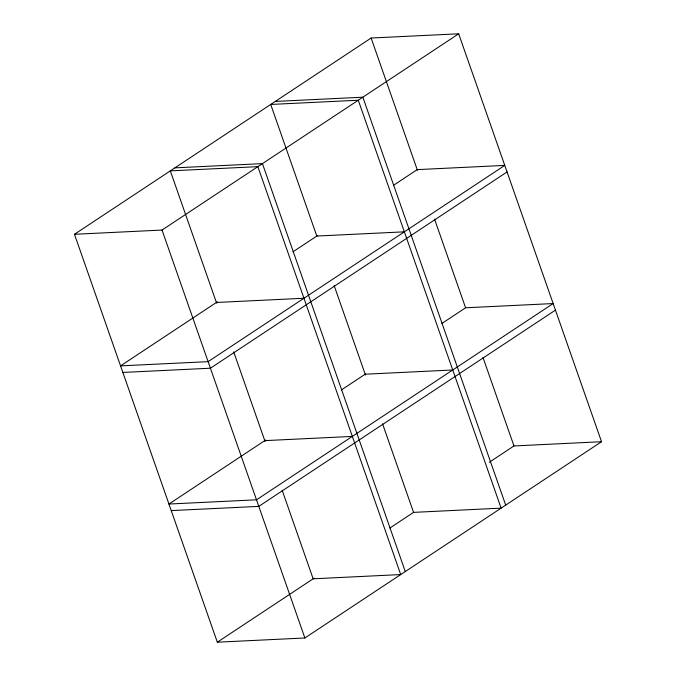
<?xml version="1.0" encoding="UTF-8"?>
<svg xmlns="http://www.w3.org/2000/svg" width="676" height="676" viewBox="0 0 676 676"><rect width="100%" height="100%" fill="white"/><g stroke="black" fill="none" stroke-linecap="round" stroke-linejoin="round"><path stroke-width="1.01" d="M74.47 234.285L371.124 38.025L458.674 33.8L601.53 441.715L304.876 637.975L217.326 642.2L74.47 234.285L162.029 230.051L458.674 33.8M217.385 301.817L120.556 365.877L208.115 361.652L504.761 165.4L417.202 169.625L393.44 185.351M293.063 251.759L317.737 235.434M507.059 171.957L210.413 368.217L122.855 372.442M265.769 439.983L168.941 504.042L256.5 499.809L553.145 303.558L465.587 307.783L441.825 323.508M341.439 389.917L365.234 374.174M555.444 310.123L258.798 506.375L171.239 510.6M217.326 642.2L314.154 578.141M389.858 528.057L413.619 512.332M489.323 462.249L513.971 445.949L601.53 441.715M275.284 101.434L362.843 97.2L505.69 505.124M174.881 167.859L262.432 163.626L405.287 571.55M316.799 236.051L404.358 231.826M216.396 302.476L303.946 298.251M365.184 374.208L452.743 369.983M264.772 440.634L352.331 436.409M371.124 38.025L417.464 170.352M434.533 219.1L465.544 307.656M482.96 357.401L513.971 445.949M316.706 235.78L270.713 104.45L358.272 100.225L501.119 508.141L413.568 512.374L382.557 423.827M334.13 285.525L365.479 375.07M216.65 303.203L170.31 170.876L257.869 166.651L400.716 574.566L313.157 578.8L282.145 490.252M233.719 351.951L265.077 441.496M162.029 230.051L304.876 637.975"/></g></svg>
